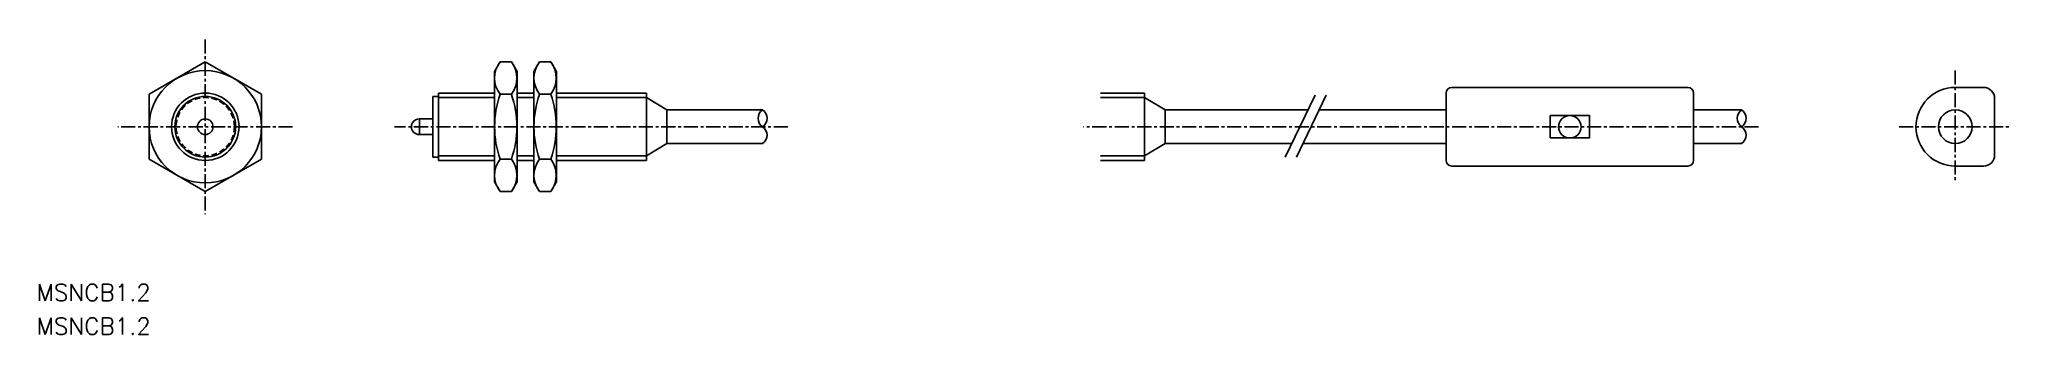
# Model space of a CAD drawing. Extents: x 194 to 369, y -31 to -5.
import ezdxf

# ---------------------------------------------------------------- set-up
doc = ezdxf.new("R2010")
doc.units = 0
doc.linetypes.add('CENTER', pattern=[2, 1.25, -0.25, 0.25, -0.25])
doc.linetypes.add('DASHED', pattern=[0.75, 0.5, -0.25])
doc.layers.get('0').update_dxf_attribs({"linetype": 'CONTINUOUS'})
doc.layers.add('CENTER', color=1, linetype='CENTER')
doc.styles.get("Standard").update_dxf_attribs({"font": 'txt.shx', "bigfont": 'bigfont.shx'})

msp = doc.modelspace()

# ---------------------------------------------------------------- linework, layer by layer
at = {"color": 7, "linetype": 'CONTINUOUS'}
for p, q in [((203.39, -9.65), (208.39, -6.76)), ((213.39, -9.65), (208.39, -6.76)), ((234.62, -6.76), (234.12, -7.63)), ((234.62, -6.76), (235.62, -6.76)), ((235.62, -6.76), (236.12, -7.63)), ((238.12, -6.76), (237.62, -7.63)), ((238.12, -6.76), (239.12, -6.76)), ((239.12, -6.76), (239.62, -7.63)), ((234.12, -17.44), (234.12, -7.63)), ((236.12, -17.44), (236.12, -7.63)), ((237.62, -17.44), (237.62, -7.63)), ((239.62, -17.44), (239.62, -7.63)), ((203.39, -9.65), (203.39, -15.42)), ((213.39, -9.65), (213.39, -15.42)), ((228.62, -9.84), (229.12, -9.84)), ((228.62, -9.84), (228.62, -15.24)), ((229.12, -9.54), (229.12, -15.54)), ((234.12, -9.54), (229.12, -9.54)), ((234.62, -9.65), (235.62, -9.65)), ((237.62, -9.54), (236.12, -9.54)), ((238.12, -9.65), (239.12, -9.65)), ((247.62, -9.54), (239.62, -9.54)), ((247.62, -9.54), (247.62, -15.54)), ((247.62, -9.94), (249.44, -11.04)), ((291.93, -9.54), (288, -9.54)), ((291.93, -9.54), (291.93, -15.54)), ((291.93, -9.94), (293.75, -11.04)), ((318.75, -9.54), (318.75, -15.54)), ((319.25, -9.04), (340.25, -9.04)), ((340.75, -9.54), (340.75, -15.54)), ((366.53, -9.04), (364.03, -9.04)), ((367.53, -15.04), (367.53, -10.04)), ((227.44, -11.84), (227.44, -13.24)), ((249.44, -11.04), (249.44, -14.04)), ((257.95, -11.04), (249.44, -11.04)), ((293.75, -11.04), (293.75, -14.04)), ((306.47, -11.04), (293.75, -11.04)), ((318.75, -11.04), (307.47, -11.04)), ((345.03, -11.04), (340.75, -11.04)), ((203.39, -15.42), (208.39, -18.31)), ((213.39, -15.42), (208.39, -18.31)), ((228.62, -15.24), (229.12, -15.24)), ((234.12, -15.54), (229.12, -15.54)), ((234.62, -15.42), (235.62, -15.42)), ((237.62, -15.54), (236.12, -15.54)), ((238.12, -15.42), (239.12, -15.42)), ((247.62, -15.54), (239.62, -15.54)), ((247.62, -15.13), (249.44, -14.04)), ((257.95, -14.04), (249.44, -14.04)), ((291.93, -15.54), (288, -15.54)), ((291.93, -15.13), (293.75, -14.04)), ((305.03, -14.04), (293.75, -14.04)), ((318.75, -14.04), (306.03, -14.04)), ((345.03, -14.04), (340.75, -14.04)), ((234.62, -18.31), (234.12, -17.44)), ((235.62, -18.31), (236.12, -17.44)), ((238.12, -18.31), (237.62, -17.44)), ((239.12, -18.31), (239.62, -17.44)), ((340.25, -16.04), (319.25, -16.04)), ((364.03, -16.04), (366.53, -16.04)), ((234.62, -18.31), (235.62, -18.31)), ((238.12, -18.31), (239.12, -18.31))]:
    msp.add_line(p, q, dxfattribs=at)
at = {"color": 3, "linetype": 'CONTINUOUS'}
for p, q in [((234.12, -9.94), (229.12, -9.94)), ((237.62, -9.94), (236.12, -9.94)), ((247.62, -9.94), (239.62, -9.94)), ((291.93, -9.94), (288, -9.94)), ((307.09, -9.74), (304.44, -15.26)), ((308.09, -9.74), (305.44, -15.26)), ((234.12, -15.13), (229.12, -15.13)), ((237.62, -15.13), (236.12, -15.13)), ((247.62, -15.13), (239.62, -15.13)), ((291.93, -15.13), (288, -15.13))]:
    msp.add_line(p, q, dxfattribs=at)
at = {"color": 7, "linetype": 'CONTINUOUS'}
msp.add_lwpolyline([(227.44, -11.84), (228.62, -11.84), (228.62, -13.24), (227.42, -13.24)], dxfattribs=at)
msp.add_lwpolyline([(328, -13.54), (331.5, -13.54), (331.5, -11.54), (328, -11.54)], close=True, dxfattribs=at)
for centre, radius in [((208.39, -12.54), 5), ((208.39, -12.54), 3), ((208.39, -12.54), 2.7), ((208.39, -12.54), 0.7), ((329.75, -12.54), 1), ((364.03, -12.54), 1.5)]:
    msp.add_circle(centre, radius, dxfattribs=at)
at = {"color": 3, "linetype": 'DASHED'}
msp.add_circle((208.39, -12.54), 2.59, dxfattribs=at)
at = {"color": 7, "linetype": 'CONTINUOUS'}
for centre, radius, start, end in [((236.45, -8.21), 2.33, 141.7868, 218.2132), ((233.78, -8.21), 2.33, 321.7868, 38.2132), ((239.95, -8.21), 2.33, 141.7868, 218.2132), ((237.28, -8.21), 2.33, 321.7868, 38.2132), ((242.7, -12.54), 8.58, 160.3471, 199.6529), ((227.53, -12.54), 8.58, 340.3471, 19.6529), ((246.2, -12.54), 8.58, 160.3471, 199.6529), ((231.03, -12.54), 8.58, 340.3471, 19.6529), ((319.25, -9.54), 0.5, 90, 180), ((340.25, -9.54), 0.5, 360, 90), ((364.03, -12.54), 3.5, 90, 270), ((366.53, -10.04), 1, 0, 90), ((227.42, -12.54), 0.7, 88.0605, 271.9395), ((236.45, -16.87), 2.33, 141.7868, 218.2132), ((233.78, -16.87), 2.33, 321.7868, 38.2132), ((239.95, -16.87), 2.33, 141.7868, 218.2132), ((237.28, -16.87), 2.33, 321.7868, 38.2132), ((319.25, -15.54), 0.5, 180, 270), ((340.25, -15.54), 0.5, 270, 360), ((366.53, -15.04), 1, 270, 0)]:
    msp.add_arc(centre, radius, start, end, dxfattribs=at)
at = {"color": 3, "linetype": 'CONTINUOUS'}
for centre, start, end in [((258.45, -11.79), 123.5573, 236.4417), ((257.45, -11.79), 303.5573, 56.4417), ((345.53, -11.79), 123.5573, 236.4417), ((344.53, -11.79), 303.5573, 56.4417), ((257.45, -13.29), 303.5573, 56.4427), ((344.53, -13.29), 303.5573, 56.4427)]:
    msp.add_arc(centre, 0.9, start, end, dxfattribs=at)
at = {"layer": 'CENTER', "color": 1, "linetype": 'CENTER'}
for p, q in [((208.39, -4.76), (208.39, -20.31)), ((364.03, -7.54), (364.03, -17.54)), ((216.16, -12.54), (200.61, -12.54)), ((260.2, -12.54), (225.22, -12.54)), ((346.53, -12.54), (286.5, -12.54)), ((359.03, -12.54), (369.03, -12.54))]:
    msp.add_line(p, q, dxfattribs=at)

# ---------------------------------------------------------------- texts
at = {"color": 7, "linetype": 'CONTINUOUS'}
for p in [(193.39, -28.05), (193.39, -31.05)]:
    msp.add_text('MSNCB1.2', height=1.5, dxfattribs=at).set_placement(p)

doc.saveas('drawing.dxf')
